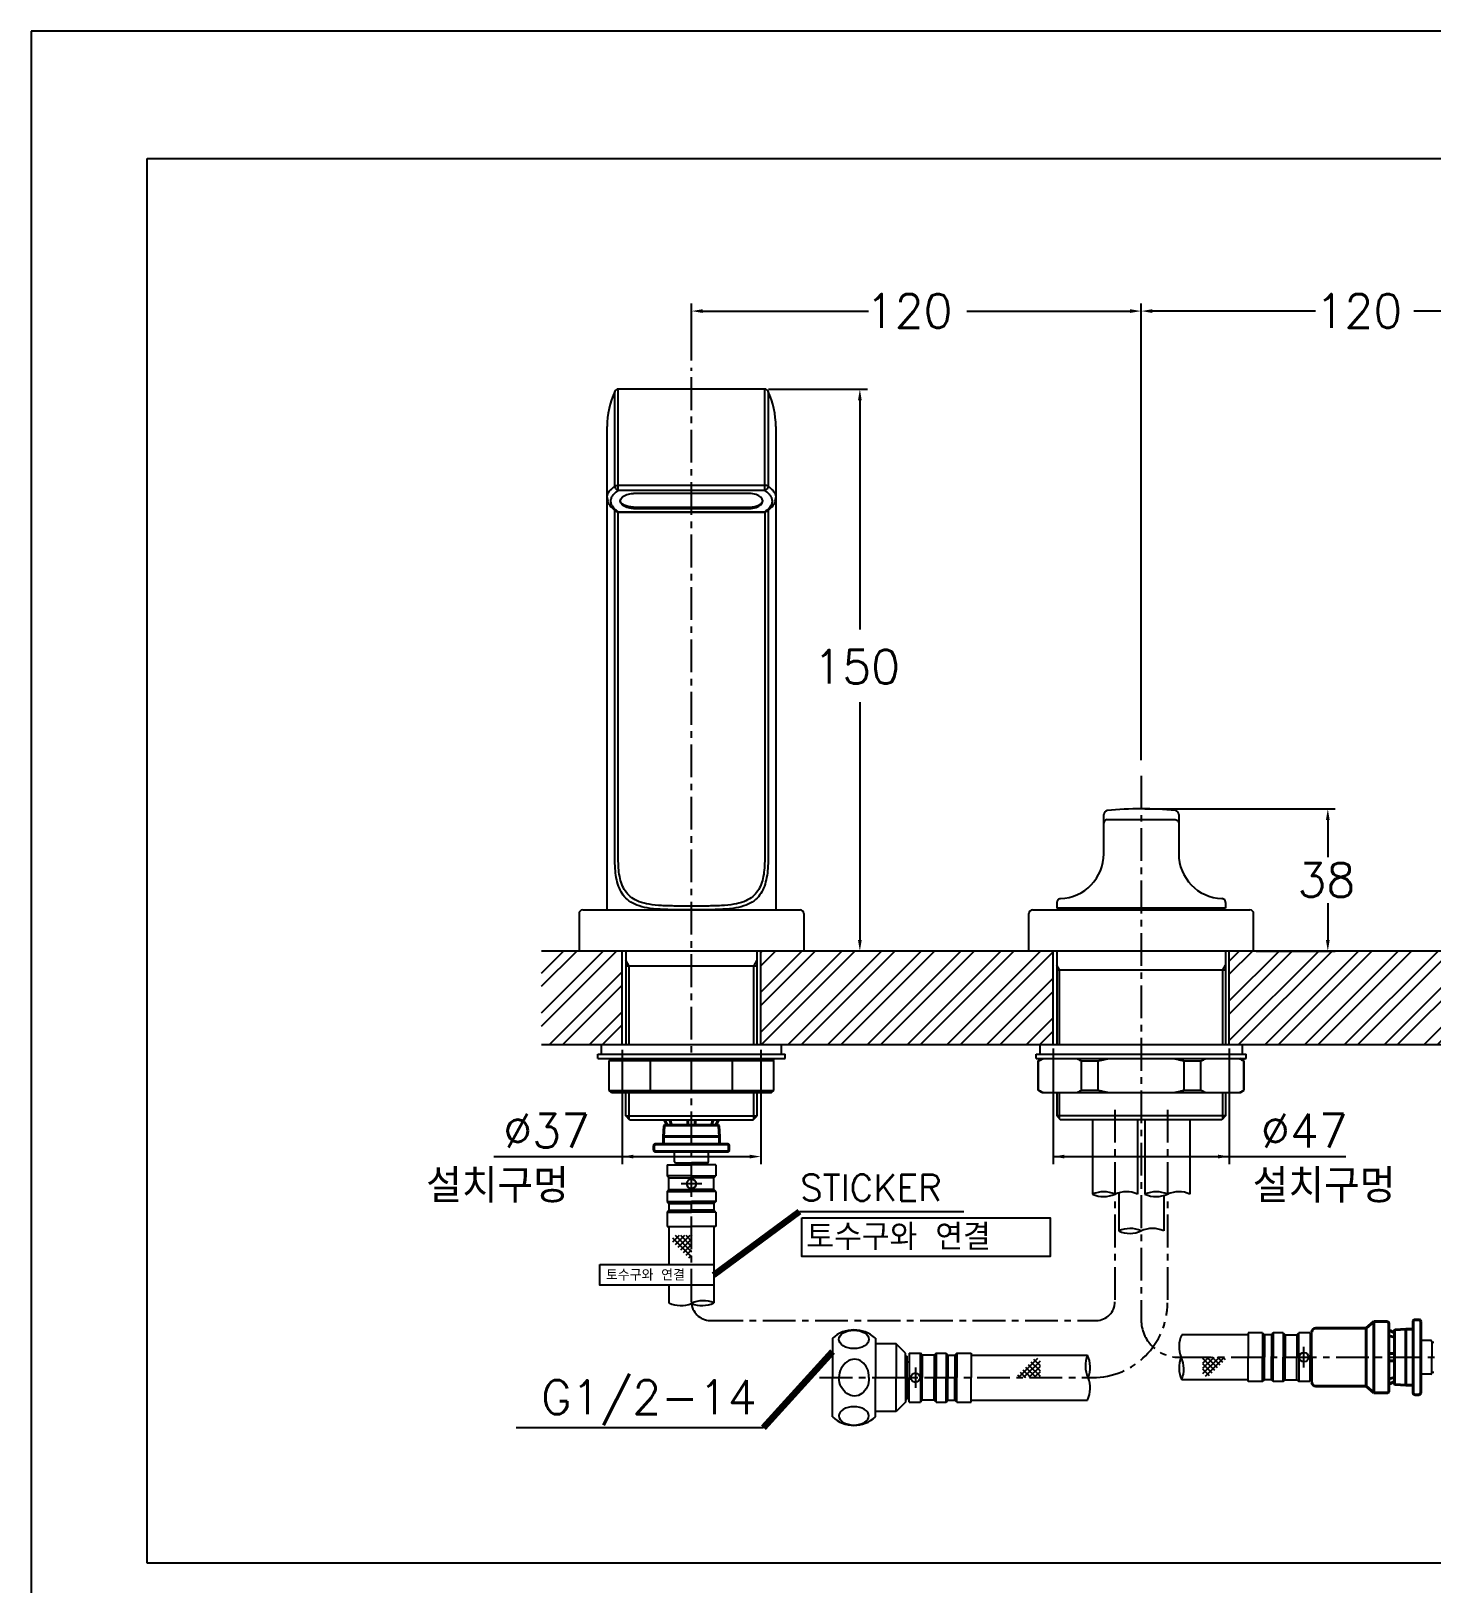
# Model space of a CAD drawing. Extents: x 8952 to 9546, y 9173 to 10013.
# Drawn here: x 8951.8 to 9325.6, y 9598.9 to 10013.4 of the extents above; entities that cross this region are included whole.
import ezdxf
from ezdxf.enums import TextEntityAlignment as Align

# ---------------------------------------------------------------- set-up
doc = ezdxf.new("R2010")
doc.units = 0
doc.header["$LTSCALE"] = 7
doc.header["$MEASUREMENT"] = 0
doc.linetypes.add('CENTER', pattern=[2, 1.25, -0.25, 0.25, -0.25])
doc.layers.get('0').update_dxf_attribs({"color": 2, "linetype": 'CONTINUOUS'})
for name, color, linetype in [('CL', 1, 'CENTER'), ('D', 2, 'CONTINUOUS'), ('DWG', 7, 'CONTINUOUS')]:
    doc.layers.add(name, color=color, linetype=linetype)
doc.styles.add('GHS', font='ROMANS', dxfattribs={"bigfont": 'GHS'})
doc.dimstyles.new('STANDARD$7', dxfattribs={"dimtxt": 3.5, "dimasz": 3, "dimexe": 1, "dimexo": 0.0625, "dimgap": 1, "dimtad": 1, "dimdec": 4, "dimzin": 0, "dimdsep": 46, "dimtxsty": 'GHS', "dimcen": 1, "dimclrt": 2, "dimadec": 0, "dimazin": 0, "dimtfac": 1, "dimtdec": 4, "dimtofl": 0, "dimtmove": 0, "dimatfit": 3, "dimfxl": 0, "dimtolj": 1, "dimtzin": 0, "dimarcsym": 0})

msp = doc.modelspace()

# ---------------------------------------------------------------- hatches: boundary and pattern name
at = {"layer": 'D'}
h = msp.add_hatch(dxfattribs=at)
h.set_pattern_fill('ANSI32', color=256, scale=20, style=0)
h.set_pattern_definition([(45, (3115.641, 5486.6625), (-5.303301, 5.303301), []), (45, (3119.176, 5486.6625), (-5.303301, 5.303301), [])])
h.paths.add_polyline_path([(9087.99, 9742.8), (9109.49, 9742.8), (9109.49, 9767.8), (9087.99, 9767.8)])
h.paths.add_polyline_path([(9146.49, 9767.8), (9146.49, 9742.8), (9224.49, 9742.8), (9224.49, 9767.8)])
h.paths.add_polyline_path([(9386.49, 9742.8), (9407.99, 9742.8), (9407.99, 9767.8), (9386.49, 9767.8)])
h.paths.add_polyline_path([(9349.49, 9742.8), (9349.49, 9767.8), (9271.49, 9767.8), (9271.49, 9742.8)])

# ---------------------------------------------------------------- linework, layer by layer
for p, q in [((9545.79, 10013.39), (8951.79, 10013.39)), ((8951.79, 10013.39), (8951.79, 9593.39))]:
    msp.add_line(p, q)
at = {"color": 4}
for p, q in [((8982.79, 9979.39), (9531.79, 9979.39)), ((8982.79, 9604.39), (8982.79, 9979.39)), ((9531.79, 9604.39), (8982.79, 9604.39))]:
    msp.add_line(p, q, dxfattribs=at)
at = {"color": 9, "linetype": 'Continuous'}
for p, q in [((9107.56, 9891.9), (9107.56, 9917.22)), ((9108.47, 9890.78), (9108.47, 9917.8)), ((9147.52, 9890.78), (9147.52, 9917.8)), ((9148.43, 9917.22), (9148.43, 9891.9)), ((9147.52, 9892.13), (9108.47, 9892.13)), ((9147.52, 9890.78), (9108.47, 9890.78)), ((9107.56, 9791.8), (9107.56, 9885.44)), ((9108.47, 9791.8), (9108.47, 9885.06)), ((9108.47, 9885.06), (9147.52, 9885.06)), ((9147.52, 9885.06), (9147.52, 9791.8)), ((9148.43, 9885.44), (9148.43, 9791.8))]:
    msp.add_line(p, q, dxfattribs=at)
at = {"color": 7, "linetype": 'Continuous'}
for p, q in [((9147.52, 9917.8), (9108.47, 9917.8)), ((9105.49, 9778.8), (9105.49, 9907.8)), ((9150.49, 9907.8), (9150.49, 9778.8)), ((9143.49, 9889.94), (9112.49, 9889.94)), ((9112.49, 9886.34), (9143.49, 9886.34)), ((9112.49, 9885.96), (9143.49, 9885.96)), ((9107.9, 9885.19), (9107.9, 9885.19)), ((9108.47, 9885.01), (9147.52, 9885.01)), ((9148.09, 9885.19), (9148.09, 9885.19)), ((9237.99, 9793.8), (9237.99, 9804.3)), ((9257.99, 9804.3), (9257.99, 9793.8)), ((9238.88, 9802.89), (9257.1, 9802.89)), ((9098.99, 9778.8), (9156.99, 9778.8)), ((9218.99, 9778.8), (9276.99, 9778.8)), ((9225.49, 9780.81), (9225.49, 9779.3)), ((9270.49, 9779.3), (9225.49, 9779.3)), ((9231.49, 9778.8), (9231.49, 9779.3)), ((9264.49, 9778.8), (9264.49, 9779.3)), ((9270.49, 9780.81), (9270.49, 9779.3)), ((9097.99, 9777.8), (9097.99, 9768.1)), ((9157.99, 9777.8), (9157.99, 9768.1)), ((9217.99, 9768.1), (9217.99, 9777.8)), ((9277.99, 9768.1), (9277.99, 9777.8)), ((9407.99, 9767.8), (9087.99, 9767.8)), ((9097.99, 9768.1), (9098.29, 9767.8)), ((9109.49, 9742.8), (9109.49, 9767.8)), ((9110.49, 9767.8), (9110.49, 9742.8)), ((9145.49, 9742.8), (9145.49, 9767.8)), ((9146.49, 9742.8), (9146.49, 9767.8)), ((9157.99, 9768.1), (9157.69, 9767.8)), ((9218.29, 9767.8), (9217.99, 9768.1)), ((9224.49, 9742.8), (9224.49, 9767.8)), ((9271.49, 9742.8), (9271.49, 9767.8)), ((9277.99, 9768.1), (9277.69, 9767.8)), ((9277.69, 9767.8), (9277.99, 9768.1)), ((9145.49, 9763.8), (9110.49, 9763.8)), ((9407.99, 9742.8), (9087.99, 9742.8)), ((9103.99, 9740.3), (9103.99, 9742.8)), ((9151.99, 9740.3), (9151.99, 9742.8)), ((9220.99, 9740.3), (9220.99, 9742.8)), ((9274.99, 9740.3), (9274.99, 9742.8)), ((9102.99, 9740.3), (9152.99, 9740.3)), ((9102.99, 9739.1), (9102.99, 9740.3)), ((9102.99, 9739.1), (9152.99, 9739.1)), ((9106.63, 9739.1), (9106.05, 9738.6)), ((9106.05, 9738.6), (9149.93, 9738.6)), ((9106.05, 9730.6), (9106.05, 9738.6)), ((9117.31, 9739.1), (9117.02, 9738.6)), ((9117.02, 9730.6), (9117.02, 9738.6)), ((9138.67, 9739.1), (9138.96, 9738.6)), ((9138.96, 9730.6), (9138.96, 9738.6)), ((9149.36, 9739.1), (9149.93, 9738.6)), ((9149.93, 9730.6), (9149.93, 9738.6)), ((9152.99, 9739.1), (9152.99, 9740.3)), ((9219.99, 9740.3), (9275.99, 9740.3)), ((9219.99, 9739.1), (9219.99, 9740.3)), ((9219.99, 9739.1), (9275.99, 9739.1)), ((9220.49, 9738.52), (9221.49, 9739.1)), ((9220.49, 9738.52), (9220.61, 9738.52)), ((9220.49, 9730.68), (9220.49, 9738.52)), ((9220.61, 9730.68), (9220.61, 9738.52)), ((9232.07, 9738.52), (9236.54, 9738.52)), ((9232.07, 9730.68), (9232.07, 9738.52)), ((9236.54, 9730.68), (9236.54, 9738.52)), ((9259.45, 9738.52), (9263.92, 9738.52)), ((9259.45, 9730.68), (9259.45, 9738.52)), ((9263.92, 9730.68), (9263.92, 9738.52)), ((9275.49, 9738.52), (9274.49, 9739.1)), ((9275.37, 9738.52), (9275.49, 9738.52)), ((9275.37, 9730.68), (9275.37, 9738.52)), ((9275.49, 9730.68), (9275.49, 9738.52)), ((9275.99, 9739.1), (9275.99, 9740.3)), ((9106.05, 9730.6), (9149.93, 9730.6)), ((9106.63, 9730.1), (9106.05, 9730.6)), ((9106.63, 9730.1), (9149.36, 9730.1)), ((9110.49, 9723.8), (9110.49, 9730.1)), ((9117.31, 9730.1), (9117.02, 9730.6)), ((9138.67, 9730.1), (9138.96, 9730.6)), ((9145.49, 9723.8), (9145.49, 9730.1)), ((9149.36, 9730.1), (9149.93, 9730.6)), ((9220.49, 9730.68), (9220.61, 9730.68)), ((9221.49, 9730.1), (9220.49, 9730.68)), ((9221.49, 9730.1), (9274.49, 9730.1)), ((9225.49, 9730.1), (9225.49, 9723.8)), ((9232.07, 9730.68), (9236.54, 9730.68)), ((9259.45, 9730.68), (9263.92, 9730.68)), ((9270.49, 9730.1), (9270.49, 9723.8)), ((9274.49, 9730.1), (9275.49, 9730.68)), ((9275.37, 9730.68), (9275.49, 9730.68)), ((9110.49, 9723.8), (9145.49, 9723.8)), ((9111.49, 9722.8), (9110.49, 9723.8)), ((9111.49, 9722.8), (9144.49, 9722.8)), ((9144.49, 9722.8), (9145.49, 9723.8)), ((9270.49, 9723.8), (9225.49, 9723.8)), ((9225.49, 9723.8), (9226.49, 9722.8)), ((9269.49, 9722.8), (9226.49, 9722.8)), ((9270.49, 9723.8), (9269.49, 9722.8))]:
    msp.add_line(p, q, dxfattribs=at)
at = {"color": 2}
for p, q in [((9122.92, 9691.23), (9127.99, 9686.16)), ((9123.03, 9690.19), (9124.79, 9691.94)), ((9123.62, 9691.94), (9127.99, 9687.57)), ((9123.74, 9689.48), (9126.2, 9691.94)), ((9124.45, 9688.77), (9127.62, 9691.94)), ((9125.04, 9691.94), (9127.99, 9688.98)), ((9126.45, 9691.94), (9127.99, 9690.4)), ((9127.87, 9691.94), (9127.99, 9691.81)), ((9125.16, 9688.07), (9127.99, 9690.91)), ((9125.86, 9687.36), (9127.99, 9689.49)), ((9126.57, 9686.65), (9127.99, 9688.08)), ((9127.28, 9685.95), (9127.99, 9686.66)), ((9220.28, 9659.03), (9215.21, 9653.95)), ((9220.99, 9658.32), (9216.62, 9653.95)), ((9218.53, 9658.21), (9220.99, 9655.75)), ((9219.24, 9658.91), (9220.99, 9657.16)), ((9264.46, 9656.44), (9267.42, 9659.4)), ((9264.46, 9659.27), (9264.59, 9659.4)), ((9264.46, 9657.86), (9266.01, 9659.4)), ((9264.46, 9655.03), (9268.83, 9659.4)), ((9267.63, 9655.86), (9264.46, 9659.02)), ((9265.17, 9654.32), (9270.25, 9659.4)), ((9268.34, 9656.56), (9265.5, 9659.4)), ((9269.04, 9657.27), (9266.91, 9659.4)), ((9269.75, 9657.98), (9268.33, 9659.4)), ((9270.46, 9658.68), (9269.74, 9659.4)), ((9215, 9654.67), (9215.71, 9653.95)), ((9215.7, 9655.38), (9217.13, 9653.95)), ((9216.41, 9656.08), (9218.54, 9653.95)), ((9217.12, 9656.79), (9219.95, 9653.95)), ((9217.82, 9657.5), (9220.99, 9654.33)), ((9220.99, 9656.91), (9218.03, 9653.95)), ((9220.99, 9655.5), (9219.45, 9653.95)), ((9220.99, 9654.08), (9220.86, 9653.95)), ((9266.92, 9655.15), (9264.46, 9657.61)), ((9266.22, 9654.44), (9264.46, 9656.19))]:
    msp.add_line(p, q, dxfattribs=at)
at = {"color": 7, "linetype": 'Continuous'}
for centre, radius, start, end in [((9127.99, 9907.8), 22.5, 155.2535, 180), ((9108.47, 9916.8), 1, 90, 155.2535), ((9147.52, 9916.8), 1, 24.7465, 90), ((9127.99, 9907.8), 22.5, 0, 24.7465), ((9238.99, 9804.3), 1, 96.3013, 180), ((9247.99, 9722.8), 83, 83.6987, 96.3013), ((9256.99, 9804.3), 1, 0, 83.6987), ((9225.99, 9793.8), 12, 272.2042, 0), ((9269.99, 9793.8), 12, 180, 267.7958), ((9098.99, 9777.8), 1, 90, 180), ((9156.99, 9777.8), 1, 0, 90), ((9218.99, 9777.8), 1, 90, 180), ((9276.99, 9777.8), 1, 0, 90)]:
    msp.add_arc(centre, radius, start, end, dxfattribs=at)
at = {"color": 2, "linetype": 'Continuous'}
for centre, radius, start, end in [((9238.02, 9696.2), 7.37, 66.1725, 114.2454), ((9244.02, 9696.09), 7.48, 66.5742, 113.8437), ((9252.02, 9696.2), 7.37, 66.1725, 114.2454), ((9258.02, 9696.09), 7.48, 66.5742, 113.8437), ((9237.97, 9709.65), 7.37, 246.1725, 294.2454), ((9251.97, 9709.65), 7.37, 246.1725, 294.2454), ((9245.02, 9686.39), 7.37, 66.1725, 114.2454), ((9244.97, 9699.84), 7.37, 246.1725, 294.2454), ((9251.02, 9686.28), 7.48, 66.5742, 113.8437), ((9131.13, 9667.11), 7.37, 67.1441, 115.2076), ((9125.13, 9680.57), 7.37, 244.7924, 292.8559), ((9130.86, 9680.57), 7.37, 247.1441, 295.2076), ((9265.45, 9662.26), 7.37, 154.7924, 202.8559), ((9240.45, 9657.09), 7.37, 157.1441, 205.2076), ((9227, 9656.82), 7.37, 337.1441, 25.2076), ((9265.45, 9656.54), 7.37, 157.1441, 205.2076), ((9251.99, 9656.26), 7.37, 337.1441, 25.2076), ((9227, 9651.09), 7.37, 334.7924, 22.8559)]:
    msp.add_arc(centre, radius, start, end, dxfattribs=at)
at = {"color": 9, "linetype": 'Continuous'}
for points in [[(9105.49, 9888.88), (9105.5, 9888.97), (9105.7, 9889.85), (9106.16, 9890.62), (9106.8, 9891.3), (9107.56, 9891.9)], [(9107.65, 9885.71), (9107.32, 9886.05), (9106.66, 9887.06), (9106.5, 9888.01), (9106.69, 9888.85), (9107.13, 9889.58), (9107.74, 9890.22), (9108.47, 9890.78)], [(9107.56, 9891.9), (9107.78, 9892.02), (9108.1, 9892.1), (9108.47, 9892.13)], [(9107.56, 9891.9), (9107.62, 9891.51), (9107.81, 9891.16), (9108.11, 9890.91), (9108.47, 9890.78)], [(9148.43, 9891.9), (9148.21, 9892.02), (9147.89, 9892.1), (9147.52, 9892.13)], [(9148.43, 9891.9), (9148.37, 9891.51), (9148.17, 9891.17), (9147.87, 9890.91), (9147.52, 9890.78)], [(9147.52, 9890.78), (9148.25, 9890.22), (9148.85, 9889.58), (9149.3, 9888.85), (9149.49, 9888.01), (9149.32, 9887.06), (9148.67, 9886.05), (9148.34, 9885.71)], [(9148.43, 9891.9), (9149.19, 9891.3), (9149.82, 9890.62), (9150.29, 9889.85), (9150.49, 9888.97), (9150.49, 9888.88)], [(9108.03, 9885.38), (9107.65, 9885.71)], [(9107.9, 9885.19), (9107.94, 9885.16)], [(9107.94, 9885.16), (9108.14, 9885.08), (9108.47, 9885.06)], [(9108.47, 9885.06), (9108.03, 9885.38)], [(9147.95, 9885.38), (9147.52, 9885.06)], [(9148.05, 9885.16), (9147.85, 9885.08), (9147.52, 9885.06)], [(9148.34, 9885.71), (9147.95, 9885.38)], [(9148.09, 9885.19), (9148.05, 9885.16)], [(9127.99, 9778.81), (9123.69, 9778.83), (9119.61, 9778.96), (9116.13, 9779.35), (9113.38, 9780.09), (9111.31, 9781.23), (9109.81, 9782.75), (9108.76, 9784.63), (9108.07, 9786.83), (9107.68, 9789.26), (9107.56, 9791.8)], [(9127.99, 9779.81), (9123.88, 9779.83), (9119.99, 9779.95), (9116.66, 9780.3), (9114.03, 9780.99), (9112.05, 9782.04), (9110.62, 9783.45), (9109.62, 9785.18), (9108.96, 9787.2), (9108.59, 9789.45), (9108.47, 9791.8)], [(9147.52, 9791.8), (9147.4, 9789.45), (9147.03, 9787.2), (9146.37, 9785.18), (9145.37, 9783.45), (9143.93, 9782.04), (9141.96, 9780.99), (9139.33, 9780.3), (9136, 9779.95), (9132.1, 9779.83), (9127.99, 9779.81)], [(9148.43, 9791.8), (9148.3, 9789.26), (9147.92, 9786.82), (9147.23, 9784.63), (9146.18, 9782.75), (9144.68, 9781.23), (9142.61, 9780.09), (9139.86, 9779.35), (9136.38, 9778.96), (9132.3, 9778.83), (9127.99, 9778.81)]]:
    msp.add_spline(points, degree=3, dxfattribs=at)
at = {"color": 7, "linetype": 'Continuous'}
for points in [[(9105.5, 9888.87), (9105.65, 9887.89), (9106.5, 9886.42), (9107.9, 9885.19)], [(9148.09, 9885.19), (9149.5, 9886.43), (9150.34, 9887.9), (9150.49, 9888.87)], [(9107.95, 9885.15), (9107.9, 9885.19)], [(9108.2, 9885.05), (9108.07, 9885.09), (9107.95, 9885.15)], [(9108.47, 9885.01), (9108.2, 9885.05)], [(9148.09, 9885.19), (9147.85, 9885.06), (9147.58, 9885.01), (9147.52, 9885.01)], [(9238.88, 9802.89), (9238.6, 9802.82), (9238.35, 9802.68), (9238.16, 9802.46), (9238.04, 9802.21), (9237.99, 9801.93)], [(9257.1, 9802.89), (9257.39, 9802.82), (9257.63, 9802.68), (9257.83, 9802.46), (9257.95, 9802.21), (9257.99, 9801.93)], [(9226.46, 9781.81), (9226.19, 9781.76), (9225.94, 9781.64), (9225.73, 9781.45), (9225.58, 9781.22), (9225.5, 9780.95), (9225.49, 9780.81)], [(9270.49, 9780.81), (9270.48, 9780.95), (9270.41, 9781.22), (9270.26, 9781.45), (9270.05, 9781.64), (9269.8, 9781.76), (9269.53, 9781.81)], [(9220.61, 9738.52), (9221.06, 9738.73), (9221.51, 9738.92), (9221.95, 9739.1)], [(9230.74, 9739.1), (9231.18, 9738.92), (9231.62, 9738.73), (9232.07, 9738.52)], [(9236.54, 9738.52), (9237.43, 9738.73), (9238.32, 9738.92), (9239.2, 9739.1)], [(9256.78, 9739.1), (9257.67, 9738.92), (9258.56, 9738.73), (9259.45, 9738.52)], [(9263.92, 9738.52), (9264.36, 9738.73), (9264.81, 9738.92), (9265.25, 9739.1)], [(9274.04, 9739.1), (9274.48, 9738.92), (9274.93, 9738.73), (9275.37, 9738.52)], [(9220.61, 9730.68), (9221.06, 9730.47), (9221.51, 9730.28), (9221.95, 9730.1)], [(9230.74, 9730.1), (9231.18, 9730.28), (9231.62, 9730.47), (9232.07, 9730.68)], [(9236.54, 9730.68), (9237.43, 9730.47), (9238.32, 9730.28), (9239.2, 9730.1)], [(9256.78, 9730.1), (9257.67, 9730.28), (9258.56, 9730.47), (9259.45, 9730.68)], [(9263.92, 9730.68), (9264.36, 9730.47), (9264.81, 9730.28), (9265.25, 9730.1)], [(9274.04, 9730.1), (9274.48, 9730.28), (9274.93, 9730.47), (9275.37, 9730.68)]]:
    msp.add_spline(points, degree=3, dxfattribs=at)
at = {"layer": 'CL'}
for p, q in [((9127.99, 9674.22), (9127.99, 9923.47)), ((9247.99, 9814.62), (9247.99, 9669.4)), ((9240.99, 9725.47), (9240.99, 9674.28)), ((9254.99, 9725.47), (9254.99, 9673.95)), ((9130.74, 9705.71), (9125.24, 9705.71)), ((9132.99, 9669.22), (9235.99, 9669.22)), ((9291.41, 9656.65), (9291.41, 9662.15)), ((9257.99, 9659.4), (9357.99, 9659.4)), ((9162.18, 9653.95), (9234.99, 9653.95)), ((9187.72, 9656.7), (9187.72, 9651.2))]:
    msp.add_line(p, q, dxfattribs=at)
for centre, radius, start, end in [((9132.99, 9674.22), 5, 180, 270), ((9234.99, 9673.95), 20, 270, 0), ((9235.99, 9674.22), 5, 270, 0), ((9257.99, 9669.4), 10, 180, 270)]:
    msp.add_arc(centre, radius, start, end, dxfattribs=at)
at = {"layer": 'D'}
for p, q in [((9127.99, 9925.41), (9127.99, 9940.64)), ((9127.99, 9925.41), (9127.99, 9940.64)), ((9247.99, 9818.76), (9247.99, 9940.64)), ((9130.99, 9938.64), (9175.26, 9938.64)), ((9201.47, 9938.64), (9244.99, 9938.64)), ((9294.51, 9938.64), (9250.99, 9938.64)), ((9364.99, 9938.64), (9320.73, 9938.64)), ((9148.52, 9917.8), (9174.92, 9917.8)), ((9172.92, 9914.8), (9172.92, 9853.67)), ((9172.92, 9834.28), (9172.92, 9770.8)), ((9248.99, 9805.8), (9299.77, 9805.8)), ((9297.77, 9802.8), (9297.77, 9792.86)), ((9297.77, 9780.62), (9297.77, 9770.8)), ((9278.69, 9767.8), (9299.77, 9767.8)), ((9111.39, 9763.8), (9110.49, 9765.36)), ((9111.39, 9742.8), (9111.39, 9763.8)), ((9144.59, 9763.8), (9145.49, 9765.36)), ((9144.59, 9742.8), (9144.59, 9763.8)), ((9226.19, 9762.8), (9225.49, 9764.01)), ((9226.19, 9742.8), (9226.19, 9762.8)), ((9269.79, 9762.8), (9270.49, 9764.01)), ((9269.79, 9742.8), (9269.79, 9762.8)), ((9109.49, 9741.47), (9109.49, 9710.96)), ((9146.49, 9741.47), (9146.49, 9710.96)), ((9224.49, 9741.8), (9224.49, 9710.96)), ((9271.49, 9741.8), (9271.49, 9710.96)), ((9111.39, 9722.9), (9111.39, 9730.1)), ((9144.59, 9722.9), (9144.59, 9730.1)), ((9226.19, 9723.1), (9226.19, 9730.1)), ((9269.79, 9723.1), (9269.79, 9730.1)), ((9075.3, 9712.96), (9143.49, 9712.96)), ((9224.49, 9712.96), (9302.59, 9712.96)), ((9156.84, 9698.29), (9200.68, 9698.29)), ((9147.17, 9640.54), (9081.19, 9640.54))]:
    msp.add_line(p, q, dxfattribs=at)
msp.add_lwpolyline([(9157.47, 9696.65), (9223.65, 9696.65), (9223.65, 9686.3), (9157.47, 9686.3)], close=True, dxfattribs=at)
at = {"layer": 'D', "extrusion": (0, 0, -1)}
msp.add_ellipse((9112.49, 9888.14), major_axis=(3.5, 0), ratio=0.513974, start_param=4.712365, end_param=4.712389, dxfattribs=at)
at = {"layer": 'D'}
msp.add_ellipse((9143.49, 9888.14), major_axis=(-3.5, 0), ratio=0.513974, start_param=4.712365, end_param=4.712389, dxfattribs=at)
for points in [[(9130.99, 9939.14), (9130.99, 9938.14), (9127.99, 9938.64)], [(9244.99, 9939.14), (9244.99, 9938.14), (9247.99, 9938.64)], [(9250.99, 9939.14), (9250.99, 9938.14), (9247.99, 9938.64)], [(9172.42, 9914.8), (9173.42, 9914.8), (9172.92, 9917.8)], [(9297.27, 9802.8), (9298.27, 9802.8), (9297.77, 9805.8)], [(9172.42, 9770.8), (9173.42, 9770.8), (9172.92, 9767.8)], [(9297.27, 9770.8), (9298.27, 9770.8), (9297.77, 9767.8)], [(9112.49, 9713.46), (9112.49, 9712.46), (9109.49, 9712.96)], [(9143.49, 9713.46), (9143.49, 9712.46), (9146.49, 9712.96)], [(9227.49, 9713.46), (9227.49, 9712.46), (9224.49, 9712.96)], [(9268.49, 9713.46), (9268.49, 9712.46), (9271.49, 9712.96)]]:
    msp.add_solid(points, dxfattribs=at)
at = {"layer": 'DWG'}
for p, q in [((9225.49, 9767.8), (9225.49, 9742.8)), ((9270.49, 9767.8), (9270.49, 9742.8)), ((9225.49, 9762.8), (9270.49, 9762.8)), ((9234.99, 9722.8), (9234.99, 9702.91)), ((9246.99, 9722.8), (9246.99, 9702.91)), ((9248.99, 9722.8), (9248.99, 9702.91)), ((9260.99, 9722.8), (9260.99, 9702.91)), ((9260.99, 9722.8), (9260.99, 9702.91)), ((9123.49, 9711.6), (9123.49, 9714.3)), ((9132.49, 9711.6), (9132.49, 9714.3)), ((9121.49, 9710.8), (9121.49, 9707.8)), ((9121.49, 9710.8), (9127.99, 9710.8)), ((9121.99, 9707.3), (9121.49, 9707.8)), ((9127.99, 9707.8), (9121.49, 9707.8)), ((9123.79, 9711.3), (9127.99, 9711.3)), ((9123.99, 9711.3), (9123.99, 9710.8)), ((9132.19, 9711.3), (9127.99, 9711.3)), ((9134.49, 9710.8), (9127.99, 9710.8)), ((9127.99, 9707.8), (9134.49, 9707.8)), ((9131.99, 9711.3), (9131.99, 9710.8)), ((9133.99, 9707.3), (9134.49, 9707.8)), ((9134.49, 9710.8), (9134.49, 9707.8)), ((9121.49, 9703.63), (9121.99, 9704.13)), ((9121.49, 9703.63), (9127.99, 9703.63)), ((9121.49, 9703.63), (9121.49, 9700.97)), ((9121.99, 9704.13), (9121.99, 9707.3)), ((9121.99, 9707.3), (9127.99, 9707.3)), ((9121.99, 9704.13), (9127.99, 9704.13)), ((9133.99, 9707.3), (9127.99, 9707.3)), ((9133.99, 9704.13), (9127.99, 9704.13)), ((9134.49, 9703.63), (9127.99, 9703.63)), ((9133.99, 9704.13), (9133.99, 9707.3)), ((9134.49, 9703.63), (9133.99, 9704.13)), ((9134.49, 9703.63), (9134.49, 9700.97)), ((9121.49, 9700.97), (9127.99, 9700.97)), ((9121.49, 9700.97), (9121.99, 9700.47)), ((9121.99, 9700.47), (9127.99, 9700.47)), ((9121.99, 9700.47), (9121.99, 9698.63)), ((9134.49, 9700.97), (9127.99, 9700.97)), ((9133.99, 9700.47), (9127.99, 9700.47)), ((9134.49, 9700.97), (9133.99, 9700.47)), ((9133.99, 9700.47), (9133.99, 9698.63)), ((9241.99, 9703.3), (9241.99, 9693.1)), ((9253.99, 9702.57), (9253.99, 9693.1)), ((9253.99, 9702.57), (9253.99, 9693.1)), ((9121.49, 9698.13), (9121.99, 9698.63)), ((9121.49, 9698.13), (9127.99, 9698.13)), ((9121.49, 9698.13), (9121.49, 9694.3)), ((9121.99, 9698.63), (9127.99, 9698.63)), ((9133.99, 9698.63), (9127.99, 9698.63)), ((9134.49, 9698.13), (9127.99, 9698.13)), ((9134.49, 9698.13), (9133.99, 9698.63)), ((9134.49, 9698.13), (9134.49, 9694.3)), ((9121.49, 9694.3), (9127.99, 9694.3)), ((9121.99, 9694.3), (9121.99, 9684.11)), ((9134.49, 9694.3), (9127.99, 9694.3)), ((9133.99, 9694.3), (9133.99, 9684.11)), ((9121.99, 9678.61), (9121.99, 9673.9)), ((9133.99, 9678.61), (9133.99, 9673.9)), ((9293.55, 9659.4), (9293.55, 9666.15)), ((9165.58, 9664.45), (9165.58, 9653.95)), ((9177.08, 9664.45), (9177.08, 9653.95)), ((9182.58, 9662.95), (9177.08, 9662.95)), ((9182.58, 9662.95), (9182.58, 9653.95)), ((9185.08, 9660.45), (9182.58, 9662.95)), ((9276.55, 9665.4), (9258.78, 9665.4)), ((9276.55, 9665.9), (9276.55, 9659.4)), ((9280.38, 9665.9), (9276.55, 9665.9)), ((9280.38, 9665.9), (9280.38, 9659.4)), ((9280.38, 9665.9), (9280.88, 9665.4)), ((9280.88, 9665.4), (9280.88, 9659.4)), ((9282.72, 9665.4), (9280.88, 9665.4)), ((9283.22, 9665.9), (9282.72, 9665.4)), ((9282.72, 9665.4), (9282.72, 9659.4)), ((9283.22, 9665.9), (9283.22, 9659.4)), ((9285.88, 9665.9), (9283.22, 9665.9)), ((9285.88, 9665.9), (9285.88, 9659.4)), ((9285.88, 9665.9), (9286.38, 9665.4)), ((9286.38, 9665.4), (9286.38, 9659.4)), ((9286.38, 9665.4), (9289.55, 9665.4)), ((9289.55, 9665.4), (9290.05, 9665.9)), ((9289.55, 9665.4), (9289.55, 9659.4)), ((9290.05, 9659.4), (9290.05, 9665.9)), ((9293.05, 9665.9), (9290.05, 9665.9)), ((9293.05, 9665.9), (9293.05, 9659.4)), ((9293.55, 9663.65), (9293.05, 9663.65)), ((9325.25, 9663.9), (9322.55, 9663.9)), ((9325.55, 9663.6), (9325.55, 9659.4)), ((9325.55, 9663.4), (9326.05, 9663.4)), ((9185.08, 9653.95), (9185.08, 9660.45)), ((9185.08, 9653.95), (9185.08, 9660.45)), ((9185.08, 9659.65), (9185.58, 9659.65)), ((9185.58, 9658.2), (9185.58, 9659.65)), ((9185.58, 9653.95), (9185.58, 9659.65)), ((9185.58, 9658.2), (9186.08, 9658.2)), ((9186.08, 9660.45), (9186.08, 9653.95)), ((9186.08, 9660.45), (9189.08, 9660.45)), ((9189.08, 9653.95), (9189.08, 9660.45)), ((9189.58, 9659.95), (9189.08, 9660.45)), ((9189.58, 9659.95), (9189.58, 9653.95)), ((9192.75, 9659.95), (9189.58, 9659.95)), ((9193.25, 9660.45), (9192.75, 9659.95)), ((9192.75, 9659.95), (9192.75, 9653.95)), ((9193.25, 9660.45), (9195.91, 9660.45)), ((9193.25, 9660.45), (9193.25, 9653.95)), ((9195.91, 9660.45), (9195.91, 9653.95)), ((9195.91, 9660.45), (9196.41, 9659.95)), ((9196.41, 9659.95), (9196.41, 9653.95)), ((9196.41, 9659.95), (9198.25, 9659.95)), ((9198.75, 9660.45), (9198.25, 9659.95)), ((9198.25, 9659.95), (9198.25, 9653.95)), ((9198.75, 9660.45), (9198.75, 9653.95)), ((9198.75, 9660.45), (9202.58, 9660.45)), ((9202.58, 9660.45), (9202.58, 9653.95)), ((9202.58, 9659.95), (9233.66, 9659.95)), ((9276.55, 9652.9), (9276.55, 9659.4)), ((9280.38, 9652.9), (9280.38, 9659.4)), ((9280.88, 9653.4), (9280.88, 9659.4)), ((9282.72, 9653.4), (9282.72, 9659.4)), ((9283.22, 9652.9), (9283.22, 9659.4)), ((9285.88, 9652.9), (9285.88, 9659.4)), ((9286.38, 9653.4), (9286.38, 9659.4)), ((9289.55, 9653.4), (9289.55, 9659.4)), ((9290.05, 9659.4), (9290.05, 9652.9)), ((9293.05, 9652.9), (9293.05, 9659.4)), ((9293.55, 9659.4), (9293.55, 9652.65)), ((9325.55, 9655.2), (9325.55, 9659.4)), ((9165.58, 9643.45), (9165.58, 9653.95)), ((9177.08, 9643.45), (9177.08, 9653.95)), ((9182.58, 9644.95), (9182.58, 9653.95)), ((9185.08, 9653.95), (9185.08, 9647.45)), ((9185.08, 9653.95), (9185.08, 9647.45)), ((9185.58, 9653.95), (9185.58, 9648.25)), ((9186.08, 9647.45), (9186.08, 9653.95)), ((9189.08, 9653.95), (9189.08, 9647.45)), ((9189.58, 9647.95), (9189.58, 9653.95)), ((9192.75, 9647.95), (9192.75, 9653.95)), ((9193.25, 9647.45), (9193.25, 9653.95)), ((9195.91, 9647.45), (9195.91, 9653.95)), ((9196.41, 9647.95), (9196.41, 9653.95)), ((9198.25, 9647.95), (9198.25, 9653.95)), ((9198.75, 9647.45), (9198.75, 9653.95)), ((9202.58, 9647.45), (9202.58, 9653.95)), ((9293.55, 9655.15), (9293.05, 9655.15)), ((9325.25, 9654.9), (9322.55, 9654.9)), ((9325.55, 9655.4), (9326.05, 9655.4)), ((9185.58, 9649.7), (9186.08, 9649.7)), ((9185.58, 9649.7), (9185.58, 9648.25)), ((9276.55, 9653.4), (9258.78, 9653.4)), ((9280.38, 9652.9), (9276.55, 9652.9)), ((9280.38, 9652.9), (9280.88, 9653.4)), ((9282.72, 9653.4), (9280.88, 9653.4)), ((9283.22, 9652.9), (9282.72, 9653.4)), ((9285.88, 9652.9), (9283.22, 9652.9)), ((9285.88, 9652.9), (9286.38, 9653.4)), ((9286.38, 9653.4), (9289.55, 9653.4)), ((9289.55, 9653.4), (9290.05, 9652.9)), ((9293.05, 9652.9), (9290.05, 9652.9)), ((9185.08, 9647.45), (9182.58, 9644.95)), ((9185.08, 9648.25), (9185.58, 9648.25)), ((9186.08, 9647.45), (9189.08, 9647.45)), ((9189.58, 9647.95), (9189.08, 9647.45)), ((9192.75, 9647.95), (9189.58, 9647.95)), ((9193.25, 9647.45), (9192.75, 9647.95)), ((9193.25, 9647.45), (9195.91, 9647.45)), ((9195.91, 9647.45), (9196.41, 9647.95)), ((9196.41, 9647.95), (9198.25, 9647.95)), ((9198.75, 9647.45), (9198.25, 9647.95)), ((9198.75, 9647.45), (9202.58, 9647.45)), ((9202.58, 9647.95), (9233.66, 9647.95)), ((9182.58, 9644.95), (9177.08, 9644.95))]:
    msp.add_line(p, q, dxfattribs=at)
at = {"layer": 'DWG', "lineweight": 40}
for p, q in [((9120.49, 9718.3), (9120.73, 9721.11)), ((9120.93, 9721.3), (9127.99, 9721.3)), ((9121.49, 9721.3), (9120.95, 9722.38)), ((9122.24, 9722.8), (9122.62, 9721.3)), ((9126.99, 9721.8), (9126.99, 9722.8)), ((9135.06, 9721.3), (9127.99, 9721.3)), ((9128.99, 9721.8), (9128.99, 9722.8)), ((9133.74, 9722.8), (9133.37, 9721.3)), ((9134.49, 9721.3), (9135.03, 9722.38)), ((9135.49, 9718.3), (9135.26, 9721.11)), ((9118.49, 9716.3), (9127.99, 9716.3)), ((9120.49, 9718.3), (9127.99, 9718.3)), ((9120.49, 9716.3), (9120.49, 9718.3)), ((9135.49, 9718.3), (9127.99, 9718.3)), ((9137.49, 9716.3), (9127.99, 9716.3)), ((9135.49, 9716.3), (9135.49, 9718.3)), ((9117.99, 9714.8), (9117.99, 9715.8)), ((9118.49, 9714.3), (9127.99, 9714.3)), ((9137.49, 9714.3), (9127.99, 9714.3)), ((9137.99, 9714.8), (9137.99, 9715.8)), ((9294.55, 9667.15), (9308.05, 9667.15)), ((9310.05, 9668.9), (9308.05, 9667.15)), ((9308.05, 9667.15), (9308.05, 9659.4)), ((9310.05, 9668.9), (9310.05, 9659.4)), ((9310.05, 9668.9), (9313.55, 9668.9)), ((9310.05, 9666.59), (9310.05, 9660.4)), ((9314.05, 9659.4), (9314.05, 9668.4)), ((9315.55, 9665.9), (9314.48, 9666.44)), ((9315.55, 9666.47), (9315.55, 9659.4)), ((9318.55, 9666.9), (9315.74, 9666.67)), ((9318.55, 9666.9), (9318.55, 9659.4)), ((9320.55, 9666.9), (9318.55, 9666.9)), ((9320.55, 9668.9), (9320.55, 9659.4)), ((9322.05, 9669.4), (9321.05, 9669.4)), ((9322.55, 9668.9), (9322.55, 9659.4)), ((9314.05, 9665.15), (9315.55, 9664.77)), ((9308.05, 9651.65), (9308.05, 9659.4)), ((9310.05, 9649.9), (9310.05, 9659.4)), ((9310.05, 9652.21), (9310.05, 9658.4)), ((9315.05, 9660.4), (9314.05, 9660.4)), ((9314.05, 9659.4), (9314.05, 9650.4)), ((9315.05, 9658.4), (9314.05, 9658.4)), ((9315.55, 9652.33), (9315.55, 9659.4)), ((9318.55, 9651.9), (9318.55, 9659.4)), ((9320.55, 9649.9), (9320.55, 9659.4)), ((9322.55, 9649.9), (9322.55, 9659.4)), ((9314.05, 9653.65), (9315.55, 9654.02)), ((9294.55, 9651.65), (9308.05, 9651.65)), ((9310.05, 9649.9), (9308.05, 9651.65)), ((9310.05, 9649.9), (9313.55, 9649.9)), ((9315.55, 9652.9), (9314.48, 9652.36)), ((9318.55, 9651.9), (9315.74, 9652.13)), ((9320.55, 9651.9), (9318.55, 9651.9)), ((9322.05, 9649.4), (9321.05, 9649.4))]:
    msp.add_line(p, q, dxfattribs=at)
at = {"layer": 'DWG', "color": 4}
msp.add_line((9177.08, 9644.15), (9177.08, 9645.65), dxfattribs=at)
at = {"layer": 'DWG'}
msp.add_lwpolyline([(9103.55, 9684.11), (9133.99, 9684.11), (9133.99, 9678.61), (9103.55, 9678.61)], close=True, dxfattribs=at)
for centre in [(9127.99, 9705.71), (9291.41, 9659.4), (9187.72, 9653.95)]:
    msp.add_circle(centre, 1.25, dxfattribs=at)
at = {"layer": 'DWG', "lineweight": 40}
for centre, radius, start, end in [((9120.93, 9721.1), 0.2, 90, 175.2364), ((9122.74, 9723.27), 2, 193.6546, 206.5651), ((9127.99, 9721.8), 1, 180, 210), ((9127.99, 9721.8), 1, 330, 0), ((9133.24, 9723.27), 2, 333.4349, 346.3454), ((9135.06, 9721.1), 0.2, 4.7636, 90), ((9118.49, 9715.8), 0.5, 90, 180), ((9137.49, 9715.8), 0.5, 0, 90), ((9118.49, 9714.8), 0.5, 180, 270), ((9137.49, 9714.8), 0.5, 270, 0), ((9294.55, 9666.15), 1, 90, 180), ((9313.55, 9668.4), 0.5, 0, 90), ((9313.58, 9664.65), 2, 63.4349, 76.3454), ((9315.75, 9666.47), 0.2, 94.7636, 180), ((9321.05, 9668.9), 0.5, 90, 180), ((9322.05, 9668.9), 0.5, 0, 90), ((9315.05, 9659.4), 1, 60, 90), ((9315.05, 9659.4), 1, 270, 300), ((9294.55, 9652.65), 1, 180, 270), ((9313.55, 9650.4), 0.5, 270, 0), ((9313.58, 9654.15), 2, 283.6546, 296.5651), ((9315.75, 9652.33), 0.2, 180, 265.2364), ((9321.05, 9649.9), 0.5, 180, 270), ((9322.05, 9649.9), 0.5, 270, 0)]:
    msp.add_arc(centre, radius, start, end, dxfattribs=at)
at = {"layer": 'DWG'}
for centre, radius, start, end in [((9123.79, 9711.6), 0.3, 180, 270), ((9132.19, 9711.6), 0.3, 270, 0), ((9171.33, 9658.23), 8.47, 47.2588, 132.7412), ((9325.25, 9663.6), 0.3, 0, 90), ((9325.25, 9655.2), 0.3, 270, 0), ((9171.33, 9649.68), 8.47, 227.2588, 312.7412)]:
    msp.add_arc(centre, radius, start, end, dxfattribs=at)
at = {"layer": 'DWG', "extrusion": (0, 0, -1)}
for centre, major_axis, ratio, start_param, end_param in [((9112.49, 9887.95), (3.5, 0), 0.568168, 1.570796, 4.712389), ((9112.49, 9888.14), (3.5, 0), 0.513974, 7.853982, 9.424778), ((9171.33, 9653.95), (0.52, -4.89), 0.812554, -1.483985, 1.657608)]:
    msp.add_ellipse(centre, major_axis=major_axis, ratio=ratio, start_param=start_param, end_param=end_param, dxfattribs=at)
at = {"layer": 'DWG'}
for centre, major_axis, ratio, start_param, end_param in [((9143.49, 9887.95), (-3.5, 0), 0.568168, 1.570796, 4.712389), ((9143.49, 9888.14), (-3.5, 0), 0.513974, 7.853982, 9.424778), ((9171.33, 9653.95), (0.52, 4.89), 0.812554, -1.483985, 1.657608)]:
    msp.add_ellipse(centre, major_axis=major_axis, ratio=ratio, start_param=start_param, end_param=end_param, dxfattribs=at)
msp.add_ellipse((9171.33, 9664.16), major_axis=(4, 0), ratio=0.612372, dxfattribs=at)
at = {"layer": 'DWG', "extrusion": (0, 0, -1)}
msp.add_ellipse((9171.33, 9643.75), major_axis=(4, 0), ratio=0.612372, dxfattribs=at)

# ---------------------------------------------------------------- texts
at = {"layer": 'D', "style": 'GHS'}
msp.add_text('토수구와 연결', height=3, dxfattribs=at).set_placement((9105.16, 9679.86))
at = {"layer": 'DWG', "style": 'GHS'}
for s, height, p in [('120', 9, (9174.49, 9934.2)), ('120', 9, (9294.49, 9934.2)), ('%%C37', 9, (9077.78, 9715.35)), ('%%C47', 9, (9279.93, 9715.35)), ('설치구멍', 9, (9057.19, 9700.64)), ('STICKER', 7, (9156.97, 9701.15)), ('설치구멍', 9, (9277.73, 9700.64)), ('토수구와 연결', 7, (9158.62, 9688.01))]:
    msp.add_text(s, height=height, dxfattribs=at).set_placement(p)
msp.add_text('G1/2-14', height=9, dxfattribs=at).set_placement((9145.36, 9644.24), align=Align.RIGHT)
at = {"layer": 'DWG', "char_height": 9, "attachment_point": 5, "style": 'GHS'}
for s, insert in [('150', (9172.08, 9843.7)), ('\\A1;38', (9297.38, 9786.8))]:
    msp.add_mtext(s, dxfattribs=dict(at, insert=insert))

# ---------------------------------------------------------------- leaders
at = {"layer": 'D'}
for points in [[(9133.99, 9681.36), (9156.84, 9698.29)], [(9165.58, 9660.86), (9147.17, 9640.54)]]:
    msp.add_leader(points, dimstyle='STANDARD$7', override={"dimexe": 2, "dimexo": 1, "dimtad": 0, "dimcen": 0, "dimclrd": 256, "dimclre": 256, "dimclrt": 256, "dimadec": 4, "dimtfac": 0.5, "dimtix": 1, "dimtofl": 1, "dimtmove": 2, "dimlwd": 65535, "dimlwe": 65535}, dxfattribs=at)

doc.saveas('drawing.dxf')
